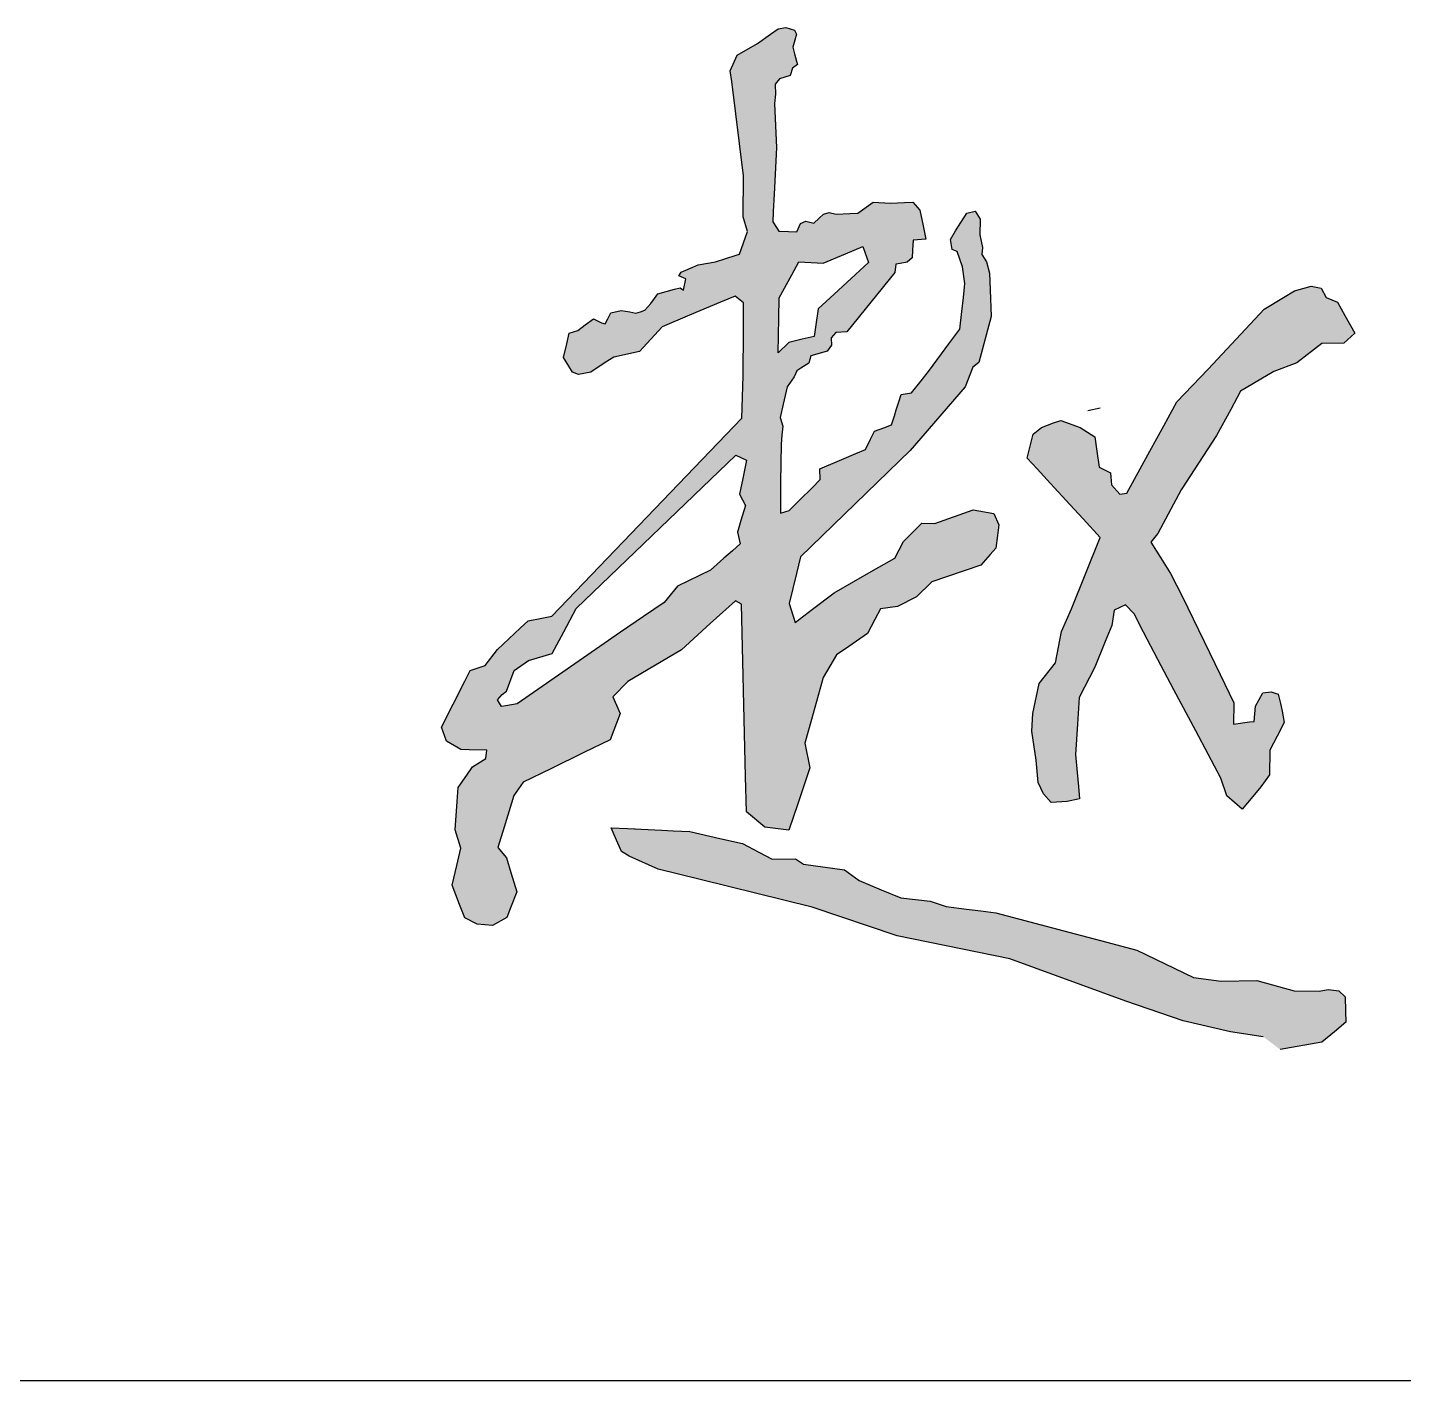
# Model space of a CAD drawing. Header units: inches. Extents: x -1293886 to -986005, y -15154 to 203628.
# Drawn here: x -1112878 to -1112317, y -554 to -3 of the extents above; entities that cross this region are included whole.
import ezdxf

# ---------------------------------------------------------------- set-up
doc = ezdxf.new("R2010")
doc.units = ezdxf.units.IN
doc.header["$LTSCALE"] = 100
doc.header["$MEASUREMENT"] = 0
doc.layers.get('0').update_dxf_attribs({"color": 252})
doc.layers.add('TK', color=142, linetype='Continuous')

# ---------------------------------------------------------------- blocks, each defined once
blk = doc.blocks.new('A$C05385F37')
at = {"layer": 'TK'}
blk.add_line((-8000, -27400), (-1000, -27400), dxfattribs=at)

msp = doc.modelspace()

# ---------------------------------------------------------------- hatches: boundary and pattern name
h = msp.add_hatch(color=1)
h.dxf.hatch_style = 1
h.paths.add_polyline_path([(-1112179.06, -375.72), (-1112179.31, -371.16), (-1112174.59, -367.69), (-1112169.05, -367), (-1112167.1, -368.25), (-1112167.24, -374.07), (-1112167.41, -380.98), (-1112166.13, -388.35), (-1112164.97, -395.07), (-1112165.72, -401.66), (-1112166.41, -407.76), (-1112168.63, -410.25), (-1112170.02, -404.98), (-1112173.07, -400.82), (-1112176.01, -396.82), (-1112176.95, -390.29), (-1112178.14, -382.12)], flags=16)
h.paths.add_polyline_path([(-1112216.21, -347.99), (-1112219.2, -344.69), (-1112212.91, -335.88), (-1112206.46, -330.54), (-1112201.11, -328.96), (-1112197.49, -334.78), (-1112195.29, -343.9), (-1112198.28, -347.2), (-1112204.88, -350.03), (-1112211.33, -351.29)], flags=16)
h.paths.add_polyline_path([(-1112111.85, -240.19), (-1112107.81, -232.41), (-1112099.77, -220.93), (-1112095.87, -207.85), (-1112087.83, -197.98), (-1112079.79, -176.18), (-1112072.47, -156.31), (-1112073.36, -148.18), (-1112074.47, -138.08), (-1112075.43, -129.33), (-1112071.07, -122.24), (-1112064.41, -118.11), (-1112054.07, -119.95), (-1112049.02, -124.08), (-1112045.57, -130.05), (-1112047.64, -139), (-1112052.01, -142.9), (-1112050.86, -149.78), (-1112054.53, -160.11), (-1112057.62, -168.79), (-1112060.96, -178.93), (-1112097.2, -256.17), (-1112105.47, -258.49), (-1112108.73, -257.07), (-1112112.27, -255.53), (-1112112.99, -250.55), (-1112113.43, -247.51), (-1112113.85, -244.59)])
h.paths.add_polyline_path([(-1112193.14, -310.89), (-1112192.35, -313.14), (-1112190.63, -318.02), (-1112189.29, -321.81), (-1112183.74, -330.49), (-1112184.13, -336.05), (-1112181.88, -340.55), (-1112180.9, -342.51), (-1112175.79, -342.67), (-1112173.29, -342.74), (-1112172.21, -340.15), (-1112172.74, -337.77), (-1112173.51, -334.33), (-1112175.52, -331.02), (-1112178.4, -321.28), (-1112177.33, -314.36), (-1112176.68, -310.08), (-1112174.67, -305.84), (-1112173.2, -302.73), (-1112177.07, -298.91), (-1112188.53, -300.24), (-1112194.9, -300.98), (-1112201.16, -301.71), (-1112203.47, -306.92), (-1112197.65, -307.32), (-1112194.93, -307.51)], flags=16)
h.paths.add_polyline_path([(-1112227.89, -190.06), (-1112225.38, -191.93), (-1112218.23, -189.76), (-1112211.08, -192.14), (-1112208.48, -197.34), (-1112210.22, -205.57), (-1112211.88, -213.48), (-1112215.2, -218.13), (-1112214.98, -223.76), (-1112214.82, -228.07), (-1112214.72, -230.51), (-1112203.72, -216.4), (-1112196.57, -215.1), (-1112191.8, -213.58), (-1112185.95, -204.92), (-1112177.07, -197.77), (-1112172.95, -183.7), (-1112167.1, -173.52), (-1112158.21, -168.76), (-1112150.63, -170.49), (-1112145.43, -175.25), (-1112147.81, -182.62), (-1112150.85, -190.84), (-1112153.85, -198.99), (-1112167.96, -216.83), (-1112189.89, -239.4), (-1112188.94, -242.26), (-1112137.36, -226.61), (-1112132.97, -228.71), (-1112130.68, -232.72), (-1112128.47, -236.58), (-1112133.35, -240.93), (-1112138.47, -245.48), (-1112207.94, -290.52), (-1112205.82, -293.27), (-1112200.53, -293.91), (-1112196.71, -294.36), (-1112193.96, -286.92), (-1112186.97, -286.07), (-1112178.47, -285.05), (-1112173.07, -284.39), (-1112169.61, -286.71), (-1112164.82, -289.91), (-1112160.08, -290.94), (-1112156.44, -291.73), (-1112153.09, -287.34), (-1112151.11, -284.75), (-1112148.85, -282.69), (-1112141.38, -275.86), (-1112133.39, -272.32), (-1112128.85, -270.31), (-1112124.5, -270.2), (-1112122.17, -273.59), (-1112123.23, -282.27), (-1112123.75, -286.57), (-1112124.22, -290.37), (-1112135.88, -293.55), (-1112140.94, -294.94), (-1112143.86, -298.95), (-1112144.98, -300.49), (-1112148.17, -304.88), (-1112152.55, -305.76), (-1112157.25, -309.28), (-1112156.54, -317.49), (-1112151.38, -338.61), (-1112146.21, -341.42), (-1112142.24, -343.58), (-1112134.7, -344.71), (-1112126.1, -345.02), (-1112118.62, -342.53), (-1112110.22, -339.72), (-1112104.37, -337.77), (-1112103.01, -333.58), (-1112103.01, -325.55), (-1112103.01, -320.28), (-1112100.03, -317.53), (-1112090.16, -317.76), (-1112081.44, -317.96), (-1112077.08, -317.76), (-1112073.63, -320.74), (-1112067.67, -321.88), (-1112065.14, -317.07), (-1112063.6, -314.13), (-1112055.27, -312.94), (-1112052.06, -315.92), (-1112054.59, -320.51), (-1112056.68, -324.31), (-1112058.21, -327.08), (-1112055.5, -329.45), (-1112053.13, -330.35), (-1112047.12, -320.33), (-1112017.33, -283.44), (-1112016.97, -278.8), (-1112019.11, -275.77), (-1112019.77, -274.85), (-1112024.29, -277.02), (-1112086.85, -307.09), (-1112094.02, -305.72), (-1112094.74, -301.44), (-1112097.06, -299.3), (-1112097.23, -294.84), (-1112095.09, -289.14), (-1112093.25, -284.22), (-1112088.67, -279.34), (-1112075.91, -266.13), (-1112029.8, -241.87), (-1112026.17, -239.96), (-1112024.47, -225.73), (-1112028.72, -218.47), (-1112032.03, -212.8), (-1112035.98, -189.53), (-1112034.77, -185.74), (-1112032.91, -179.91), (-1112038.39, -176.44), (-1112043.22, -176.44), (-1112045.11, -172.99), (-1112038.65, -166.53), (-1112037.69, -158.12), (-1112033.49, -146.28), (-1112024.7, -144.18), (-1112019.15, -148.96), (-1112014.03, -153.37), (-1112019.35, -188.29), (-1112017.44, -197.84), (-1112015.14, -209.3), (-1112013.42, -216.94), (-1112011.53, -225.35), (-1112003.1, -224.39), (-1111995.27, -217.32), (-1111969.96, -199.51), (-1111961.54, -200.23), (-1111957.94, -204.07), (-1111956.98, -213.44), (-1111956.58, -217.36), (-1111966.35, -221.61), (-1111967.55, -229.77), (-1112002.16, -247.04), (-1112015.38, -246.59), (-1112021.46, -246.39), (-1112028.74, -250.16), (-1112070.73, -277.76), (-1112071.76, -284.23), (-1112068.01, -283.45), (-1112004.85, -254.87), (-1111999.15, -256.55), (-1111995.14, -259.78), (-1111994.75, -263.66), (-1111993.59, -269.09), (-1111994.5, -274.01), (-1112036.34, -335.61), (-1112034.83, -337.82), (-1112033.14, -340.29), (-1111955.67, -363.98), (-1111932.26, -371.14), (-1111919.58, -371.92), (-1111906.84, -372.71), (-1111886.22, -380.32), (-1111821.36, -391.72), (-1111814.67, -392.9), (-1111810.55, -396.52), (-1111808.21, -398.58), (-1111800.15, -396.12), (-1111793.6, -394.12), (-1111787.74, -396.32), (-1111783.54, -400.52), (-1111776.09, -407.53), (-1111775.84, -413.07), (-1111775.69, -416.25), (-1111780.87, -421.11), (-1111788.67, -424.63), (-1111797.98, -421.11), (-1111805.48, -418.28), (-1111822.99, -411.66), (-1111835.73, -411.56), (-1111848.06, -408.04), (-1111857.46, -405.35), (-1111869.7, -401.86), (-1111877.24, -399.7), (-1111886.15, -397.16), (-1111923.05, -390.94), (-1111947.71, -382.89), (-1112007.6, -366.79), (-1112052.39, -351.96), (-1112060.7, -357.24), (-1112081.58, -381.38), (-1112088.4, -389.26), (-1112094.77, -396.62), (-1112101.2, -404.05), (-1112107.03, -410.79), (-1112112.79, -408.29), (-1112118.24, -405.91), (-1112119.58, -400.74), (-1112121.07, -395.01), (-1112122.57, -389.21), (-1112124.03, -383.55), (-1112124.62, -378.36), (-1112120.59, -375.09), (-1112113.54, -374.34), (-1112113.04, -379.37), (-1112112.44, -385.39), (-1112111.86, -391.12), (-1112105.49, -390.18), (-1112098.19, -386.41), (-1112096.68, -379.12), (-1112090.14, -372.83), (-1112078.89, -362.02), (-1112070.01, -347.18), (-1112071.77, -340.39), (-1112075.55, -339.13), (-1112081.43, -337.17), (-1112086.87, -340.14), (-1112095.93, -345.08), (-1112111.99, -357.71), (-1112126.63, -359.89), (-1112135.99, -361.28), (-1112143.64, -360.28), (-1112148.26, -359.68), (-1112150.94, -359.33), (-1112150.96, -365.42), (-1112150.99, -376.1), (-1112151.75, -421.96), (-1112152.48, -430.27), (-1112157.5, -433.45), (-1112161.77, -436.99), (-1112171.31, -438.33), (-1112179.74, -417.4), (-1112182.2, -403.73), (-1112186.66, -389.44), (-1112190.96, -380.68), (-1112200.34, -383.76), (-1112210.33, -389.29), (-1112247.24, -414.04), (-1112255.02, -415.5), (-1112266.2, -417.59), (-1112272.3, -418.73), (-1112271.8, -410.15), (-1112272.29, -397.76), (-1112267.42, -389.49), (-1112257.45, -389.25), (-1112252.84, -389.14), (-1112251.38, -394.6), (-1112246.51, -396.3), (-1112239.95, -390.47), (-1112193.75, -362.28), (-1112194.72, -358.88), (-1112200.8, -360.33), (-1112226.33, -369.33), (-1112234.11, -367.38), (-1112238.49, -362.76), (-1112240.74, -360.39), (-1112240.92, -355.96), (-1112238, -352.8), (-1112236.93, -337.48), (-1112232.73, -335.07), (-1112228.22, -331.32), (-1112224.16, -325.76), (-1112221.76, -316.45), (-1112203.47, -306.92), (-1112213.05, -307.43), (-1112225.4, -308.09), (-1112227.85, -308.22), (-1112233.31, -313.56), (-1112244.77, -324.78), (-1112253.03, -326.61), (-1112265.02, -337.8), (-1112286.08, -350.85), (-1112289.23, -352.81), (-1112291.94, -346.86), (-1112296.23, -337.45), (-1112290.88, -332.74), (-1112288.83, -330.94), (-1112278.62, -327.41), (-1112173.6, -253.9), (-1112283.66, -294.8), (-1112289.53, -291.98), (-1112291.65, -286.82), (-1112290.47, -282.12), (-1112286.48, -278.83), (-1112281, -274.33), (-1112265.33, -266.86), (-1112223.04, -249.72), (-1112221.86, -245.96), (-1112227.74, -246.43), (-1112230.99, -246.69), (-1112234.39, -239.27), (-1112239.17, -228.89), (-1112238.11, -212.35), (-1112237.42, -201.58), (-1112236.95, -194.15), (-1112235.79, -190.06)])
h.paths.add_polyline_path([(-1112273.32, -159.74), (-1112266.25, -153.02), (-1112246.67, -144.89), (-1112228.35, -142.09), (-1112214.24, -138.01), (-1112183.08, -138.03), (-1112161.45, -134.47), (-1112150.07, -132.59), (-1112137.8, -138.03), (-1112137.29, -144.38), (-1112140.09, -151.75), (-1112142.44, -157.94), (-1112164, -159.38), (-1112175.75, -160.16), (-1112188.16, -157.6), (-1112200.12, -159.38), (-1112215.25, -161.63), (-1112232.52, -167.75), (-1112254.81, -170.31), (-1112267.27, -169.04), (-1112270.58, -163.95)])
h.paths.add_polyline_path([(-1112174.93, -52.78), (-1112171.79, -47.48), (-1112171.73, -47.48), (-1112155.82, -46.33), (-1112141.88, -69.41), (-1112141.29, -83.49), (-1112141.09, -88.33), (-1112142.76, -90.23), (-1112143.79, -95.22), (-1112145.84, -102.84), (-1112151.27, -106.95), (-1112157.43, -115.89), (-1112173.42, -126.89), (-1112187.51, -131.14), (-1112214.24, -138.01), (-1112220.48, -136.99), (-1112221.93, -133.23), (-1112217.43, -132.5), (-1112210.16, -131.33), (-1112201.62, -124.82), (-1112196.44, -120.87), (-1112185.23, -116.85), (-1112178.56, -111.19), (-1112170.73, -102.21), (-1112164.51, -95.08), (-1112163.47, -82.35), (-1112165.22, -78.14), (-1112171.89, -72.63), (-1112176.47, -68.85), (-1112178.7, -62.63), (-1112177.69, -57.41)])
h.paths.add_polyline_path([(-1112640.22, -328.42), (-1112633.61, -328.78), (-1112619.57, -329.47), (-1112615.01, -329.69), (-1112608.16, -330.02), (-1112595.91, -332.79), (-1112586.79, -334.85), (-1112580.1, -338.33), (-1112574.59, -341.2), (-1112565.12, -341.04), (-1112561.94, -343.28), (-1112545.19, -345.52), (-1112539.23, -349.93), (-1112530.21, -353.72), (-1112522.29, -357.05), (-1112510.33, -358.3), (-1112503.79, -360.52), (-1112495.55, -361.56), (-1112489.63, -362.32), (-1112483.6, -363.08), (-1112451.19, -371.69), (-1112440.93, -374.42), (-1112426.07, -378.36), (-1112402.97, -389.41), (-1112391.72, -390.95), (-1112377.28, -390.69), (-1112362.07, -394.91), (-1112351.84, -395.03), (-1112348.14, -394.27), (-1112343.79, -394.91), (-1112341.23, -397.33), (-1112341.11, -403.21), (-1112341.01, -407.66), (-1112345.58, -411.51), (-1112350.7, -415.84), (-1112367.69, -418.79), (-1112374.6, -413.56), (-1112387.89, -411.51), (-1112407.19, -407.04), (-1112430.58, -399.12), (-1112477.8, -381.84), (-1112523.67, -372.44), (-1112558.3, -360.75), (-1112603.94, -349.52), (-1112621.12, -345.29), (-1112632.91, -339.98), (-1112636.05, -338.06), (-1112638.97, -331.32)])
h.paths.add_polyline_path([(-1112460, -163.59), (-1112457.09, -162.55), (-1112449.25, -165.44), (-1112443.26, -169.29), (-1112442.4, -175.07), (-1112441.43, -181.57), (-1112436.84, -183.83), (-1112436.41, -188.75), (-1112432.98, -192.6), (-1112430.2, -192.17), (-1112427.85, -187.9), (-1112420.75, -175.01), (-1112415.14, -164.8), (-1112409.76, -155.03), (-1112397.03, -141.7), (-1112374.25, -117.22), (-1112366.32, -112.46), (-1112361.83, -109.77), (-1112355.08, -107.83), (-1112350.98, -108.63), (-1112349, -112.46), (-1112344.37, -114.44), (-1112341.33, -119.86), (-1112337.28, -127.07), (-1112341.72, -131.09), (-1112350.72, -131.22), (-1112360.9, -139.15), (-1112370.29, -142.59), (-1112383.84, -150.67), (-1112387.76, -158.11), (-1112393.68, -168.66), (-1112408.08, -190.81), (-1112417.57, -208.54), (-1112418.22, -209.38), (-1112420.35, -212.09), (-1112416.48, -218.33), (-1112412.39, -224.92), (-1112407.49, -234.41), (-1112392.19, -266.05), (-1112386.63, -277.55), (-1112386.75, -286.24), (-1112380.17, -285.37), (-1112378.27, -285.12), (-1112377.81, -278.98), (-1112374.83, -273.52), (-1112371.35, -273.15), (-1112368.56, -274.08), (-1112367.63, -277.8), (-1112366.85, -280.91), (-1112366.13, -285.64), (-1112368.93, -291.1), (-1112371.87, -296.82), (-1112372.01, -306.91), (-1112375.66, -311.81), (-1112378.88, -315.73), (-1112383.15, -320.93), (-1112389.38, -315.45), (-1112391.9, -308.31), (-1112397.09, -298.52), (-1112402.1, -289.03), (-1112410.97, -272.26), (-1112417.53, -259.86), (-1112423.36, -248.85), (-1112427.2, -241.27), (-1112430.7, -237.63), (-1112435.32, -239.87), (-1112436.3, -246.03), (-1112438.97, -252.6), (-1112443.21, -263.09), (-1112449.61, -275.42), (-1112450.31, -286.2), (-1112451.15, -298.66), (-1112450.45, -305.93), (-1112449.9, -311.63), (-1112449.41, -316.7), (-1112454.51, -317.69), (-1112460.95, -318.11), (-1112464.18, -314.61), (-1112466.28, -309.99), (-1112467.12, -300.9), (-1112468.94, -289.14), (-1112468.52, -281.86), (-1112465.86, -269.68), (-1112459.27, -261.28), (-1112456.75, -248.55), (-1112452.69, -239.31), (-1112441.04, -210.18), (-1112447.95, -202.68), (-1112453.38, -196.79), (-1112461.33, -188.17), (-1112466.77, -182.26), (-1112470.73, -177.97), (-1112468.3, -168.13), (-1112464.94, -165.37)])
h.paths.add_polyline_path([(-1112684.58, -274.14), (-1112682.86, -272.79), (-1112679.79, -264.42), (-1112673.87, -260.33), (-1112664.26, -257.47), (-1112659.56, -248.69), (-1112654.47, -239.18), (-1112589.43, -176.66), (-1112585.06, -178.71), (-1112586.6, -186.16), (-1112587.94, -192.62), (-1112585.57, -197.21), (-1112587.37, -203.37), (-1112588.73, -208.01), (-1112587.69, -212.82), (-1112590.85, -215.6), (-1112594.31, -218.64), (-1112599.8, -223.47), (-1112613.2, -230.11), (-1112618.68, -236.74), (-1112627.06, -242.4), (-1112636.46, -248.74), (-1112678.59, -277.98), (-1112683.2, -278.74), (-1112684.89, -279.02), (-1112686.57, -276.29)], flags=16)
h.paths.add_polyline_path([(-1112567.88, -130.78), (-1112572.21, -135.08), (-1112571.92, -120.93), (-1112571.74, -112.62), (-1112566.61, -103.25), (-1112563.74, -98.01), (-1112553.93, -98.53), (-1112544.79, -94.7), (-1112537.74, -91.75), (-1112535.35, -98.24), (-1112542.43, -104.72), (-1112549.43, -111.13), (-1112555.88, -117.04), (-1112556.88, -123.58), (-1112557.6, -128.3), (-1112562.48, -129.48)], flags=16)
h.paths.add_polyline_path([(-1112589.97, -16.2), (-1112588.96, -13.76), (-1112580.61, -9), (-1112575.29, -5.18), (-1112572.26, -3.01), (-1112569.03, -2.52), (-1112565.54, -3.54), (-1112564.72, -5.18), (-1112565.43, -7.65), (-1112566.25, -10.45), (-1112565.54, -13.19), (-1112564.75, -16.22), (-1112564.4, -17.54), (-1112566.36, -19.03), (-1112567.39, -22.11), (-1112569.54, -22.73), (-1112571.72, -23.35), (-1112573.44, -25.6), (-1112573.34, -29.7), (-1112573.65, -33.5), (-1112572.86, -51.49), (-1112573.82, -70.44), (-1112574.18, -77.47), (-1112574.4, -81.71), (-1112572.92, -84), (-1112571.96, -85.48), (-1112567.94, -85.63), (-1112564.61, -85.75), (-1112563.14, -82.28), (-1112560.97, -81.38), (-1112557.71, -82.19), (-1112555.45, -80.11), (-1112553.71, -78.51), (-1112551.38, -77.85), (-1112548.57, -78.49), (-1112542.96, -78.21), (-1112539.75, -78.06), (-1112533.55, -73.69), (-1112526.49, -74.05), (-1112520.69, -73.78), (-1112517.34, -73.62), (-1112514.49, -76.97), (-1112513.2, -83.26), (-1112512.09, -88.72), (-1112517.22, -89.1), (-1112517.44, -93.17), (-1112517.59, -96.26), (-1112519.62, -98.09), (-1112522.57, -98.59), (-1112524.33, -98.88), (-1112524.68, -102.31), (-1112544.19, -126.45), (-1112548.71, -126.76), (-1112550.61, -128.92), (-1112550.44, -131.85), (-1112552.25, -134.27), (-1112557.35, -135.83), (-1112558.89, -136.3), (-1112559.78, -139.2), (-1112562.97, -141.27), (-1112564.61, -142.33), (-1112565.66, -144.73), (-1112568.61, -148.92), (-1112570.19, -155.87), (-1112571.46, -161.4), (-1112570.32, -164.89), (-1112570.68, -168.55), (-1112571.05, -172.23), (-1112571.2, -187.75), (-1112571.29, -196.79), (-1112571.32, -200.31), (-1112567.67, -199.24), (-1112563.38, -194.95), (-1112558.39, -189.97), (-1112555.1, -186.67), (-1112555.25, -182.23), (-1112552.34, -181), (-1112549.1, -179.64), (-1112540.62, -176.07), (-1112536.59, -174.37), (-1112534.55, -170.12), (-1112533.01, -166.92), (-1112529.18, -165.52), (-1112526.1, -164.4), (-1112524.88, -160.62), (-1112524.11, -158.22), (-1112523.08, -155.03), (-1112522.12, -152.04), (-1112517.83, -151.27), (-1112513.99, -146.36), (-1112510.59, -142.01), (-1112502.64, -131.36), (-1112498.15, -125.36), (-1112497.37, -118.17), (-1112496.76, -112.49), (-1112496.14, -106.74), (-1112497.12, -100.05), (-1112499.36, -93.79), (-1112501.34, -92.97), (-1112502.01, -88.84), (-1112499.94, -85.29), (-1112495.32, -78.11), (-1112492.01, -77.29), (-1112489.95, -80.59), (-1112490.11, -86.94), (-1112488.96, -92.14), (-1112489.29, -95.03), (-1112487.39, -98), (-1112486.06, -102.63), (-1112485.82, -109.4), (-1112485.42, -120.21), (-1112490.52, -138.97), (-1112492.97, -140.84), (-1112496, -148.87), (-1112518.38, -174.8), (-1112563.15, -218.14), (-1112564.79, -224.93), (-1112567.74, -237.15), (-1112565.26, -244.84), (-1112558.23, -239.46), (-1112549.41, -232.7), (-1112533.38, -223.53), (-1112524.75, -218.59), (-1112521.19, -211.81), (-1112513.65, -204.42), (-1112508.35, -204.54), (-1112492.8, -198.9), (-1112484.4, -200.51), (-1112482.32, -205), (-1112482.9, -209.37), (-1112483.59, -214.59), (-1112485.89, -217.2), (-1112489.69, -221.49), (-1112503.6, -226.24), (-1112509.6, -228.28), (-1112515.86, -234.4), (-1112523.62, -238.28), (-1112530.57, -239.3), (-1112532.82, -243.59), (-1112535.81, -249.31), (-1112543.44, -254.61), (-1112548.42, -258.08), (-1112553.86, -267.27), (-1112558.7, -284.4), (-1112561.41, -294), (-1112559.35, -304), (-1112564.26, -318.7), (-1112567.82, -329.38), (-1112577.66, -328.17), (-1112585.17, -321.96), (-1112585.5, -307.59), (-1112587.1, -237.39), (-1112589.59, -236), (-1112599.86, -245.3), (-1112611.59, -255.93), (-1112633.43, -268.9), (-1112639.53, -275.18), (-1112636.59, -281.97), (-1112640.66, -292.61), (-1112651.31, -297.82), (-1112664.79, -304.41), (-1112676.07, -309.92), (-1112679.85, -315.25), (-1112683.82, -328.27), (-1112686.35, -336.54), (-1112682.84, -340.7), (-1112681.06, -346.62), (-1112678.69, -354.51), (-1112681.26, -361.02), (-1112682.8, -364.94), (-1112688.56, -368.32), (-1112694.88, -367.73), (-1112699.81, -365.16), (-1112701.99, -359.64), (-1112705.03, -351.89), (-1112703.17, -343.86), (-1112701.53, -336.75), (-1112703.76, -329.26), (-1112702.97, -317.82), (-1112702.57, -312.01), (-1112699.02, -306.96), (-1112696.69, -303.64), (-1112691.33, -300.26), (-1112690.93, -296.9), (-1112698.04, -296.71), (-1112701.44, -296.61), (-1112707.32, -293.15), (-1112709.29, -287.43), (-1112699.81, -268.69), (-1112697.66, -264.44), (-1112691.52, -262.38), (-1112686.59, -255.87), (-1112677.31, -247.19), (-1112674.01, -244.1), (-1112668.43, -243.04), (-1112664.41, -242.29), (-1112587.06, -161.59), (-1112586.44, -144.43), (-1112586.39, -125.78), (-1112586.36, -114.67), (-1112589.79, -111.9), (-1112595.65, -114.37), (-1112608.31, -119.69), (-1112619.47, -124.39), (-1112628.68, -134.42), (-1112639.22, -136.74), (-1112642.62, -138.97), (-1112648.49, -142.82), (-1112653.57, -143.86), (-1112656.02, -142.91), (-1112657.5, -140.46), (-1112659.69, -136.87), (-1112658.36, -131.32), (-1112657.33, -127.07), (-1112653.78, -125.91), (-1112650.81, -123.67), (-1112647.42, -121.14), (-1112644.21, -122.82), (-1112642.62, -123.25), (-1112641.56, -121.12), (-1112640.37, -118.74), (-1112636.13, -117.72), (-1112632.63, -118.36), (-1112630.14, -118.81), (-1112628.27, -118.36), (-1112626.57, -117.62), (-1112624.12, -114.86), (-1112622.63, -112.84), (-1112621.29, -111.01), (-1112614.45, -109.12), (-1112612.19, -108.49), (-1112610.72, -109.54), (-1112609.77, -104.87), (-1112612.64, -103.59), (-1112611.79, -102.21), (-1112607.96, -100.51), (-1112604.85, -99.13), (-1112597.75, -97.96), (-1112589.35, -95.2), (-1112588.01, -94.76), (-1112586.36, -90.19), (-1112584.68, -85.58), (-1112586.52, -79.61), (-1112586.36, -62.97), (-1112591.15, -24.5), (-1112591.7, -20.1)])
edge = h.paths.add_edge_path(flags=17)
edge.add_line((-1112633.61, -328.78), (-1112630.43, -328.94))

# ---------------------------------------------------------------- linework, layer by layer
at = {"color": 1}
for p, q in [((-1112580.61, -9), (-1112575.29, -5.18)), ((-1112575.29, -5.18), (-1112572.26, -3.01)), ((-1112572.26, -3.01), (-1112569.03, -2.52)), ((-1112569.03, -2.52), (-1112565.54, -3.54)), ((-1112565.54, -3.54), (-1112564.72, -5.18)), ((-1112564.72, -5.18), (-1112565.43, -7.65)), ((-1112588.96, -13.76), (-1112580.61, -9)), ((-1112565.43, -7.65), (-1112566.25, -10.45)), ((-1112566.25, -10.45), (-1112565.54, -13.19)), ((-1112591.7, -20.1), (-1112589.97, -16.2)), ((-1112589.97, -16.2), (-1112588.96, -13.76)), ((-1112565.54, -13.19), (-1112564.75, -16.22)), ((-1112564.75, -16.22), (-1112564.4, -17.54)), ((-1112591.15, -24.5), (-1112591.7, -20.1)), ((-1112567.39, -22.11), (-1112569.54, -22.73)), ((-1112566.36, -19.03), (-1112567.39, -22.11)), ((-1112564.4, -17.54), (-1112566.36, -19.03)), ((-1112586.36, -62.97), (-1112591.15, -24.5)), ((-1112571.72, -23.35), (-1112573.44, -25.6)), ((-1112573.44, -25.6), (-1112573.34, -29.7)), ((-1112569.54, -22.73), (-1112571.72, -23.35)), ((-1112573.34, -29.7), (-1112573.65, -33.5)), ((-1112573.65, -33.5), (-1112572.86, -51.49)), ((-1112572.86, -51.49), (-1112573.82, -70.44)), ((-1112586.52, -79.61), (-1112586.36, -62.97)), ((-1112573.82, -70.44), (-1112574.18, -77.47)), ((-1112574.18, -77.47), (-1112574.4, -81.71)), ((-1112553.71, -78.51), (-1112551.38, -77.85)), ((-1112551.38, -77.85), (-1112548.57, -78.49)), ((-1112548.57, -78.49), (-1112542.96, -78.21)), ((-1112542.96, -78.21), (-1112539.75, -78.06)), ((-1112539.75, -78.06), (-1112533.55, -73.69)), ((-1112533.55, -73.69), (-1112526.49, -74.05)), ((-1112526.49, -74.05), (-1112520.69, -73.78)), ((-1112520.69, -73.78), (-1112517.34, -73.62)), ((-1112517.34, -73.62), (-1112514.49, -76.97)), ((-1112514.49, -76.97), (-1112513.2, -83.26)), ((-1112499.94, -85.29), (-1112495.32, -78.11)), ((-1112495.32, -78.11), (-1112492.01, -77.29)), ((-1112492.01, -77.29), (-1112489.95, -80.59)), ((-1112584.68, -85.58), (-1112586.52, -79.61)), ((-1112574.4, -81.71), (-1112572.92, -84)), ((-1112572.92, -84), (-1112571.96, -85.48)), ((-1112564.61, -85.75), (-1112563.14, -82.28)), ((-1112563.14, -82.28), (-1112560.97, -81.38)), ((-1112560.97, -81.38), (-1112557.71, -82.19)), ((-1112557.71, -82.19), (-1112555.45, -80.11)), ((-1112555.45, -80.11), (-1112553.71, -78.51)), ((-1112513.2, -83.26), (-1112512.09, -88.72)), ((-1112489.95, -80.59), (-1112490.11, -86.94)), ((-1112586.36, -90.19), (-1112584.68, -85.58)), ((-1112571.96, -85.48), (-1112567.94, -85.63)), ((-1112567.94, -85.63), (-1112564.61, -85.75)), ((-1112517.22, -89.1), (-1112517.44, -93.17)), ((-1112512.09, -88.72), (-1112517.22, -89.1)), ((-1112502.01, -88.84), (-1112499.94, -85.29)), ((-1112501.34, -92.97), (-1112502.01, -88.84)), ((-1112490.11, -86.94), (-1112488.96, -92.14)), ((-1112597.75, -97.96), (-1112589.35, -95.2)), ((-1112589.35, -95.2), (-1112588.01, -94.76)), ((-1112588.01, -94.76), (-1112586.36, -90.19)), ((-1112553.93, -98.53), (-1112544.79, -94.7)), ((-1112544.79, -94.7), (-1112537.74, -91.75)), ((-1112537.74, -91.75), (-1112535.35, -98.24)), ((-1112517.44, -93.17), (-1112517.59, -96.26)), ((-1112499.36, -93.79), (-1112501.34, -92.97)), ((-1112497.12, -100.05), (-1112499.36, -93.79)), ((-1112488.96, -92.14), (-1112489.29, -95.03)), ((-1112489.29, -95.03), (-1112487.39, -98)), ((-1112611.79, -102.21), (-1112607.96, -100.51)), ((-1112607.96, -100.51), (-1112604.85, -99.13)), ((-1112604.85, -99.13), (-1112597.75, -97.96)), ((-1112566.61, -103.25), (-1112563.74, -98.01)), ((-1112563.74, -98.01), (-1112553.93, -98.53)), ((-1112535.35, -98.24), (-1112542.43, -104.72)), ((-1112524.33, -98.88), (-1112524.68, -102.31)), ((-1112522.57, -98.59), (-1112524.33, -98.88)), ((-1112519.62, -98.09), (-1112522.57, -98.59)), ((-1112517.59, -96.26), (-1112519.62, -98.09)), ((-1112496.14, -106.74), (-1112497.12, -100.05)), ((-1112487.39, -98), (-1112486.06, -102.63)), ((-1112612.64, -103.59), (-1112611.79, -102.21)), ((-1112609.77, -104.87), (-1112612.64, -103.59)), ((-1112610.72, -109.54), (-1112609.77, -104.87)), ((-1112571.74, -112.62), (-1112566.61, -103.25)), ((-1112542.43, -104.72), (-1112549.43, -111.13)), ((-1112524.68, -102.31), (-1112544.19, -126.45)), ((-1112486.06, -102.63), (-1112485.82, -109.4)), ((-1112622.63, -112.84), (-1112621.29, -111.01)), ((-1112621.29, -111.01), (-1112614.45, -109.12)), ((-1112614.45, -109.12), (-1112612.19, -108.49)), ((-1112612.19, -108.49), (-1112610.72, -109.54)), ((-1112610.72, -109.54), (-1112610.72, -109.54)), ((-1112589.79, -111.9), (-1112595.65, -114.37)), ((-1112586.36, -114.67), (-1112589.79, -111.9)), ((-1112549.43, -111.13), (-1112555.88, -117.04)), ((-1112496.76, -112.49), (-1112496.14, -106.74)), ((-1112485.82, -109.4), (-1112485.42, -120.21)), ((-1112366.32, -112.46), (-1112361.83, -109.77)), ((-1112361.83, -109.77), (-1112355.08, -107.83)), ((-1112355.08, -107.83), (-1112350.98, -108.63)), ((-1112350.98, -108.63), (-1112349, -112.46)), ((-1112628.27, -118.36), (-1112626.57, -117.62)), ((-1112626.57, -117.62), (-1112624.12, -114.86)), ((-1112626.57, -117.62), (-1112626.57, -117.62)), ((-1112624.12, -114.86), (-1112622.63, -112.84)), ((-1112595.65, -114.37), (-1112608.31, -119.69)), ((-1112586.39, -125.78), (-1112586.36, -114.67)), ((-1112571.92, -120.93), (-1112571.74, -112.62)), ((-1112555.88, -117.04), (-1112556.88, -123.58)), ((-1112497.37, -118.17), (-1112496.76, -112.49)), ((-1112397.03, -141.7), (-1112374.25, -117.22)), ((-1112374.25, -117.22), (-1112366.32, -112.46)), ((-1112349, -112.46), (-1112344.37, -114.44)), ((-1112344.37, -114.44), (-1112341.33, -119.86)), ((-1112650.81, -123.67), (-1112647.42, -121.14)), ((-1112647.42, -121.14), (-1112644.21, -122.82)), ((-1112644.21, -122.82), (-1112642.62, -123.25)), ((-1112642.62, -123.25), (-1112641.56, -121.12)), ((-1112641.56, -121.12), (-1112640.37, -118.74)), ((-1112640.37, -118.74), (-1112636.13, -117.72)), ((-1112636.13, -117.72), (-1112632.63, -118.36)), ((-1112632.63, -118.36), (-1112630.14, -118.81)), ((-1112630.14, -118.81), (-1112628.27, -118.36)), ((-1112608.31, -119.69), (-1112619.47, -124.39)), ((-1112572.21, -135.08), (-1112571.92, -120.93)), ((-1112498.15, -125.36), (-1112497.37, -118.17)), ((-1112485.42, -120.21), (-1112490.52, -138.97)), ((-1112341.33, -119.86), (-1112337.28, -127.07)), ((-1112658.36, -131.32), (-1112657.33, -127.07)), ((-1112657.33, -127.07), (-1112653.78, -125.91)), ((-1112653.78, -125.91), (-1112650.81, -123.67)), ((-1112619.47, -124.39), (-1112628.68, -134.42)), ((-1112586.44, -144.43), (-1112586.39, -125.78)), ((-1112557.6, -128.3), (-1112562.48, -129.48)), ((-1112556.88, -123.58), (-1112557.6, -128.3)), ((-1112548.71, -126.76), (-1112550.61, -128.92)), ((-1112544.19, -126.45), (-1112548.71, -126.76)), ((-1112502.64, -131.36), (-1112498.15, -125.36)), ((-1112337.28, -127.07), (-1112341.72, -131.09)), ((-1112659.69, -136.87), (-1112658.36, -131.32)), ((-1112628.68, -134.42), (-1112639.22, -136.74)), ((-1112567.88, -130.78), (-1112572.21, -135.08)), ((-1112562.48, -129.48), (-1112567.88, -130.78)), ((-1112552.25, -134.27), (-1112557.35, -135.83)), ((-1112550.44, -131.85), (-1112552.25, -134.27)), ((-1112550.61, -128.92), (-1112550.44, -131.85)), ((-1112510.59, -142.01), (-1112502.64, -131.36)), ((-1112350.72, -131.22), (-1112360.9, -139.15)), ((-1112341.72, -131.09), (-1112350.72, -131.22)), ((-1112657.5, -140.46), (-1112659.69, -136.87)), ((-1112642.62, -138.97), (-1112648.49, -142.82)), ((-1112639.22, -136.74), (-1112642.62, -138.97)), ((-1112559.78, -139.2), (-1112562.97, -141.27)), ((-1112558.89, -136.3), (-1112559.78, -139.2)), ((-1112557.35, -135.83), (-1112558.89, -136.3)), ((-1112490.52, -138.97), (-1112492.97, -140.84)), ((-1112360.9, -139.15), (-1112370.29, -142.59)), ((-1112656.02, -142.91), (-1112657.5, -140.46)), ((-1112653.57, -143.86), (-1112656.02, -142.91)), ((-1112648.49, -142.82), (-1112653.57, -143.86)), ((-1112587.06, -161.59), (-1112586.44, -144.43)), ((-1112565.66, -144.73), (-1112568.61, -148.92)), ((-1112564.61, -142.33), (-1112565.66, -144.73)), ((-1112562.97, -141.27), (-1112564.61, -142.33)), ((-1112513.99, -146.36), (-1112510.59, -142.01)), ((-1112492.97, -140.84), (-1112496, -148.87)), ((-1112409.76, -155.03), (-1112397.03, -141.7)), ((-1112370.29, -142.59), (-1112383.84, -150.67)), ((-1112568.61, -148.92), (-1112570.19, -155.87)), ((-1112522.12, -152.04), (-1112517.83, -151.27)), ((-1112496, -148.87), (-1112518.38, -174.8)), ((-1112517.83, -151.27), (-1112513.99, -146.36)), ((-1112383.84, -150.67), (-1112387.76, -158.11)), ((-1112570.19, -155.87), (-1112571.46, -161.4)), ((-1112524.11, -158.22), (-1112523.08, -155.03)), ((-1112523.08, -155.03), (-1112522.12, -152.04)), ((-1112415.14, -164.8), (-1112409.76, -155.03)), ((-1112664.41, -242.29), (-1112587.06, -161.59)), ((-1112571.46, -161.4), (-1112570.32, -164.89)), ((-1112526.1, -164.4), (-1112524.88, -160.62)), ((-1112524.88, -160.62), (-1112524.11, -158.22)), ((-1112440.99, -157.6), (-1112446.08, -158.59)), ((-1112387.76, -158.11), (-1112393.68, -168.66)), ((-1112570.32, -164.89), (-1112570.68, -168.55)), ((-1112534.55, -170.12), (-1112533.01, -166.92)), ((-1112533.01, -166.92), (-1112529.18, -165.52)), ((-1112529.18, -165.52), (-1112526.1, -164.4)), ((-1112470.73, -177.97), (-1112468.3, -168.13)), ((-1112468.3, -168.13), (-1112464.94, -165.37)), ((-1112464.94, -165.37), (-1112460, -163.59)), ((-1112460, -163.59), (-1112457.09, -162.55)), ((-1112457.09, -162.55), (-1112457.09, -162.55)), ((-1112457.09, -162.55), (-1112449.25, -165.44)), ((-1112449.25, -165.44), (-1112443.26, -169.29)), ((-1112420.75, -175.01), (-1112415.14, -164.8)), ((-1112571.05, -172.23), (-1112571.2, -187.75)), ((-1112570.68, -168.55), (-1112571.05, -172.23)), ((-1112536.59, -174.37), (-1112534.55, -170.12)), ((-1112443.26, -169.29), (-1112442.4, -175.07)), ((-1112393.68, -168.66), (-1112408.08, -190.81)), ((-1112654.47, -239.18), (-1112589.43, -176.66)), ((-1112589.43, -176.66), (-1112585.06, -178.71)), ((-1112585.06, -178.71), (-1112586.6, -186.16)), ((-1112518.38, -174.8), (-1112563.15, -218.14)), ((-1112549.1, -179.64), (-1112540.62, -176.07)), ((-1112540.62, -176.07), (-1112536.59, -174.37)), ((-1112466.77, -182.26), (-1112470.73, -177.97)), ((-1112442.4, -175.07), (-1112441.43, -181.57)), ((-1112427.85, -187.9), (-1112420.75, -175.01)), ((-1112555.25, -182.23), (-1112552.34, -181)), ((-1112555.1, -186.67), (-1112555.25, -182.23)), ((-1112552.34, -181), (-1112549.1, -179.64)), ((-1112461.33, -188.17), (-1112466.77, -182.26)), ((-1112441.43, -181.57), (-1112436.84, -183.83)), ((-1112436.84, -183.83), (-1112436.41, -188.75)), ((-1112586.6, -186.16), (-1112587.94, -192.62)), ((-1112571.2, -187.75), (-1112571.29, -196.79)), ((-1112563.38, -194.95), (-1112558.39, -189.97)), ((-1112558.39, -189.97), (-1112555.1, -186.67)), ((-1112453.38, -196.79), (-1112461.33, -188.17)), ((-1112436.41, -188.75), (-1112432.98, -192.6)), ((-1112430.2, -192.17), (-1112427.85, -187.9)), ((-1112587.94, -192.62), (-1112585.57, -197.21)), ((-1112567.67, -199.24), (-1112563.38, -194.95)), ((-1112432.98, -192.6), (-1112430.2, -192.17)), ((-1112408.08, -190.81), (-1112417.57, -208.54)), ((-1112585.57, -197.21), (-1112587.37, -203.37)), ((-1112571.29, -196.79), (-1112571.32, -200.31)), ((-1112571.32, -200.31), (-1112567.67, -199.24)), ((-1112508.35, -204.54), (-1112492.8, -198.9)), ((-1112492.8, -198.9), (-1112484.4, -200.51)), ((-1112484.4, -200.51), (-1112482.32, -205)), ((-1112447.95, -202.68), (-1112453.38, -196.79)), ((-1112587.37, -203.37), (-1112588.73, -208.01)), ((-1112521.19, -211.81), (-1112513.65, -204.42)), ((-1112513.65, -204.42), (-1112508.35, -204.54)), ((-1112482.32, -205), (-1112482.9, -209.37)), ((-1112441.04, -210.18), (-1112447.95, -202.68)), ((-1112587.69, -212.82), (-1112590.85, -215.6)), ((-1112588.73, -208.01), (-1112587.69, -212.82)), ((-1112524.75, -218.59), (-1112521.19, -211.81)), ((-1112521.19, -211.81), (-1112521.19, -211.81)), ((-1112482.9, -209.37), (-1112483.59, -214.59)), ((-1112452.69, -239.31), (-1112441.04, -210.18)), ((-1112418.22, -209.38), (-1112420.35, -212.09)), ((-1112420.35, -212.09), (-1112416.48, -218.33)), ((-1112417.57, -208.54), (-1112418.22, -209.38)), ((-1112590.85, -215.6), (-1112594.31, -218.64)), ((-1112563.15, -218.14), (-1112564.79, -224.93)), ((-1112533.38, -223.53), (-1112524.75, -218.59)), ((-1112485.89, -217.2), (-1112489.69, -221.49)), ((-1112483.59, -214.59), (-1112485.89, -217.2)), ((-1112416.48, -218.33), (-1112412.39, -224.92)), ((-1112599.8, -223.47), (-1112613.2, -230.11)), ((-1112594.31, -218.64), (-1112599.8, -223.47)), ((-1112549.41, -232.7), (-1112533.38, -223.53)), ((-1112489.69, -221.49), (-1112503.6, -226.24)), ((-1112564.79, -224.93), (-1112567.74, -237.15)), ((-1112509.6, -228.28), (-1112515.86, -234.4)), ((-1112503.6, -226.24), (-1112509.6, -228.28)), ((-1112412.39, -224.92), (-1112407.49, -234.41)), ((-1112613.2, -230.11), (-1112618.68, -236.74)), ((-1112558.23, -239.46), (-1112549.41, -232.7)), ((-1112515.86, -234.4), (-1112523.62, -238.28)), ((-1112407.49, -234.41), (-1112392.19, -266.05)), ((-1112659.56, -248.69), (-1112654.47, -239.18)), ((-1112618.68, -236.74), (-1112627.06, -242.4)), ((-1112589.59, -236), (-1112599.86, -245.3)), ((-1112587.1, -237.39), (-1112589.59, -236)), ((-1112585.5, -307.59), (-1112587.1, -237.39)), ((-1112567.74, -237.15), (-1112565.26, -244.84)), ((-1112565.26, -244.84), (-1112558.23, -239.46)), ((-1112530.57, -239.3), (-1112532.82, -243.59)), ((-1112523.62, -238.28), (-1112530.57, -239.3)), ((-1112456.75, -248.55), (-1112452.69, -239.31)), ((-1112435.32, -239.87), (-1112436.3, -246.03)), ((-1112430.7, -237.63), (-1112435.32, -239.87)), ((-1112427.2, -241.27), (-1112430.7, -237.63)), ((-1112677.31, -247.19), (-1112674.01, -244.1)), ((-1112674.01, -244.1), (-1112668.43, -243.04)), ((-1112668.43, -243.04), (-1112664.41, -242.29)), ((-1112627.06, -242.4), (-1112636.46, -248.74)), ((-1112599.86, -245.3), (-1112611.59, -255.93)), ((-1112532.82, -243.59), (-1112535.81, -249.31)), ((-1112436.3, -246.03), (-1112438.97, -252.6)), ((-1112423.36, -248.85), (-1112427.2, -241.27)), ((-1112686.59, -255.87), (-1112677.31, -247.19)), ((-1112636.46, -248.74), (-1112678.59, -277.98)), ((-1112664.26, -257.47), (-1112659.56, -248.69)), ((-1112535.81, -249.31), (-1112543.44, -254.61)), ((-1112459.27, -261.28), (-1112456.75, -248.55)), ((-1112417.53, -259.86), (-1112423.36, -248.85)), ((-1112691.52, -262.38), (-1112686.59, -255.87)), ((-1112673.87, -260.33), (-1112664.26, -257.47)), ((-1112611.59, -255.93), (-1112633.43, -268.9)), ((-1112543.44, -254.61), (-1112548.42, -258.08)), ((-1112438.97, -252.6), (-1112443.21, -263.09)), ((-1112697.66, -264.44), (-1112691.52, -262.38)), ((-1112679.79, -264.42), (-1112673.87, -260.33)), ((-1112548.42, -258.08), (-1112553.86, -267.27)), ((-1112465.86, -269.68), (-1112459.27, -261.28)), ((-1112443.21, -263.09), (-1112449.61, -275.42)), ((-1112410.97, -272.26), (-1112417.53, -259.86)), ((-1112709.29, -287.43), (-1112699.81, -268.69)), ((-1112699.81, -268.69), (-1112697.66, -264.44)), ((-1112682.86, -272.79), (-1112679.79, -264.42)), ((-1112633.43, -268.9), (-1112639.53, -275.18)), ((-1112553.86, -267.27), (-1112558.7, -284.4)), ((-1112392.19, -266.05), (-1112386.63, -277.55)), ((-1112686.57, -276.29), (-1112684.58, -274.14)), ((-1112684.58, -274.14), (-1112682.86, -272.79)), ((-1112468.52, -281.86), (-1112465.86, -269.68)), ((-1112402.1, -289.03), (-1112410.97, -272.26)), ((-1112377.81, -278.98), (-1112374.83, -273.52)), ((-1112374.83, -273.52), (-1112371.35, -273.15)), ((-1112371.35, -273.15), (-1112368.56, -274.08)), ((-1112368.56, -274.08), (-1112367.63, -277.8)), ((-1112684.89, -279.02), (-1112686.57, -276.29)), ((-1112683.2, -278.74), (-1112684.89, -279.02)), ((-1112684.89, -279.02), (-1112684.89, -279.02)), ((-1112678.59, -277.98), (-1112683.2, -278.74)), ((-1112639.53, -275.18), (-1112636.59, -281.97)), ((-1112449.61, -275.42), (-1112450.31, -286.2)), ((-1112386.63, -277.55), (-1112386.75, -286.24)), ((-1112378.27, -285.12), (-1112377.81, -278.98)), ((-1112367.63, -277.8), (-1112366.85, -280.91)), ((-1112636.59, -281.97), (-1112640.66, -292.61)), ((-1112558.7, -284.4), (-1112561.41, -294)), ((-1112468.94, -289.14), (-1112468.52, -281.86)), ((-1112386.75, -286.24), (-1112380.17, -285.37)), ((-1112380.17, -285.37), (-1112378.27, -285.12)), ((-1112366.13, -285.64), (-1112368.93, -291.1)), ((-1112366.85, -280.91), (-1112366.13, -285.64)), ((-1112707.32, -293.15), (-1112709.29, -287.43)), ((-1112467.12, -300.9), (-1112468.94, -289.14)), ((-1112450.31, -286.2), (-1112451.15, -298.66)), ((-1112397.09, -298.52), (-1112402.1, -289.03)), ((-1112368.93, -291.1), (-1112371.87, -296.82)), ((-1112701.44, -296.61), (-1112707.32, -293.15)), ((-1112698.04, -296.71), (-1112701.44, -296.61)), ((-1112690.93, -296.9), (-1112698.04, -296.71)), ((-1112691.33, -300.26), (-1112690.93, -296.9)), ((-1112690.93, -296.9), (-1112690.93, -296.9)), ((-1112640.66, -292.61), (-1112651.31, -297.82)), ((-1112561.41, -294), (-1112559.35, -304)), ((-1112371.87, -296.82), (-1112372.01, -306.91)), ((-1112696.69, -303.64), (-1112691.33, -300.26)), ((-1112651.31, -297.82), (-1112664.79, -304.41)), ((-1112466.28, -309.99), (-1112467.12, -300.9)), ((-1112451.15, -298.66), (-1112450.45, -305.93)), ((-1112391.9, -308.31), (-1112397.09, -298.52)), ((-1112702.57, -312.01), (-1112699.02, -306.96)), ((-1112699.02, -306.96), (-1112696.69, -303.64)), ((-1112664.79, -304.41), (-1112676.07, -309.92)), ((-1112585.17, -321.96), (-1112585.5, -307.59)), ((-1112559.35, -304), (-1112564.26, -318.7)), ((-1112450.45, -305.93), (-1112449.9, -311.63)), ((-1112372.01, -306.91), (-1112375.66, -311.81)), ((-1112702.97, -317.82), (-1112702.57, -312.01)), ((-1112676.07, -309.92), (-1112679.85, -315.25)), ((-1112464.18, -314.61), (-1112466.28, -309.99)), ((-1112449.9, -311.63), (-1112449.41, -316.7)), ((-1112389.38, -315.45), (-1112391.9, -308.31)), ((-1112375.66, -311.81), (-1112378.88, -315.73)), ((-1112703.76, -329.26), (-1112702.97, -317.82)), ((-1112679.85, -315.25), (-1112683.82, -328.27)), ((-1112564.26, -318.7), (-1112567.82, -329.38)), ((-1112460.95, -318.11), (-1112464.18, -314.61)), ((-1112454.51, -317.69), (-1112460.95, -318.11)), ((-1112449.41, -316.7), (-1112454.51, -317.69)), ((-1112383.15, -320.93), (-1112389.38, -315.45)), ((-1112378.88, -315.73), (-1112383.15, -320.93)), ((-1112577.66, -328.17), (-1112585.17, -321.96)), ((-1112701.53, -336.75), (-1112703.76, -329.26)), ((-1112683.82, -328.27), (-1112686.35, -336.54)), ((-1112640.22, -328.42), (-1112633.61, -328.78)), ((-1112638.97, -331.32), (-1112640.22, -328.42)), ((-1112633.61, -328.78), (-1112630.43, -328.94)), ((-1112633.61, -328.78), (-1112619.57, -329.47)), ((-1112619.57, -329.47), (-1112615.01, -329.69)), ((-1112615.01, -329.69), (-1112608.16, -330.02)), ((-1112608.16, -330.02), (-1112595.91, -332.79)), ((-1112567.82, -329.38), (-1112577.66, -328.17)), ((-1112636.05, -338.06), (-1112638.97, -331.32)), ((-1112595.91, -332.79), (-1112586.79, -334.85)), ((-1112586.79, -334.85), (-1112580.1, -338.33)), ((-1112703.17, -343.86), (-1112701.53, -336.75)), ((-1112686.35, -336.54), (-1112682.84, -340.7)), ((-1112682.84, -340.7), (-1112681.06, -346.62)), ((-1112632.91, -339.98), (-1112636.05, -338.06)), ((-1112621.12, -345.29), (-1112632.91, -339.98)), ((-1112580.1, -338.33), (-1112574.59, -341.2)), ((-1112574.59, -341.2), (-1112565.12, -341.04)), ((-1112565.12, -341.04), (-1112561.94, -343.28)), ((-1112705.03, -351.89), (-1112703.17, -343.86)), ((-1112681.06, -346.62), (-1112678.69, -354.51)), ((-1112603.94, -349.52), (-1112621.12, -345.29)), ((-1112561.94, -343.28), (-1112545.19, -345.52)), ((-1112545.19, -345.52), (-1112539.23, -349.93)), ((-1112701.99, -359.64), (-1112705.03, -351.89)), ((-1112558.3, -360.75), (-1112603.94, -349.52)), ((-1112539.23, -349.93), (-1112530.21, -353.72)), ((-1112678.69, -354.51), (-1112681.26, -361.02)), ((-1112530.21, -353.72), (-1112522.29, -357.05)), ((-1112522.29, -357.05), (-1112510.33, -358.3)), ((-1112510.33, -358.3), (-1112503.79, -360.52)), ((-1112699.81, -365.16), (-1112701.99, -359.64)), ((-1112681.26, -361.02), (-1112682.8, -364.94)), ((-1112523.67, -372.44), (-1112558.3, -360.75)), ((-1112503.79, -360.52), (-1112495.55, -361.56)), ((-1112495.55, -361.56), (-1112489.63, -362.32)), ((-1112489.63, -362.32), (-1112483.6, -363.08)), ((-1112483.6, -363.08), (-1112451.19, -371.69)), ((-1112694.88, -367.73), (-1112699.81, -365.16)), ((-1112688.56, -368.32), (-1112694.88, -367.73)), ((-1112682.8, -364.94), (-1112688.56, -368.32)), ((-1112477.8, -381.84), (-1112523.67, -372.44)), ((-1112451.19, -371.69), (-1112440.93, -374.42)), ((-1112440.93, -374.42), (-1112426.07, -378.36)), ((-1112426.07, -378.36), (-1112402.97, -389.41)), ((-1112430.58, -399.12), (-1112477.8, -381.84)), ((-1112402.97, -389.41), (-1112391.72, -390.95)), ((-1112391.72, -390.95), (-1112377.28, -390.69)), ((-1112377.28, -390.69), (-1112362.07, -394.91)), ((-1112362.07, -394.91), (-1112351.84, -395.03)), ((-1112351.84, -395.03), (-1112348.14, -394.27)), ((-1112348.14, -394.27), (-1112343.79, -394.91)), ((-1112343.79, -394.91), (-1112341.23, -397.33)), ((-1112341.23, -397.33), (-1112341.11, -403.21)), ((-1112407.19, -407.04), (-1112430.58, -399.12)), ((-1112341.11, -403.21), (-1112341.01, -407.66)), ((-1112387.89, -411.51), (-1112407.19, -407.04)), ((-1112341.01, -407.66), (-1112345.58, -411.51)), ((-1112374.6, -413.56), (-1112387.89, -411.51)), ((-1112345.58, -411.51), (-1112350.7, -415.84)), ((-1112350.7, -415.84), (-1112367.69, -418.79))]:
    msp.add_line(p, q, dxfattribs=at)

# ---------------------------------------------------------------- block references
at = {"color": 4}
msp.add_blockref('A$C05385F37', (-1110057.51, 26846.43), dxfattribs=at)

doc.saveas('drawing.dxf')
